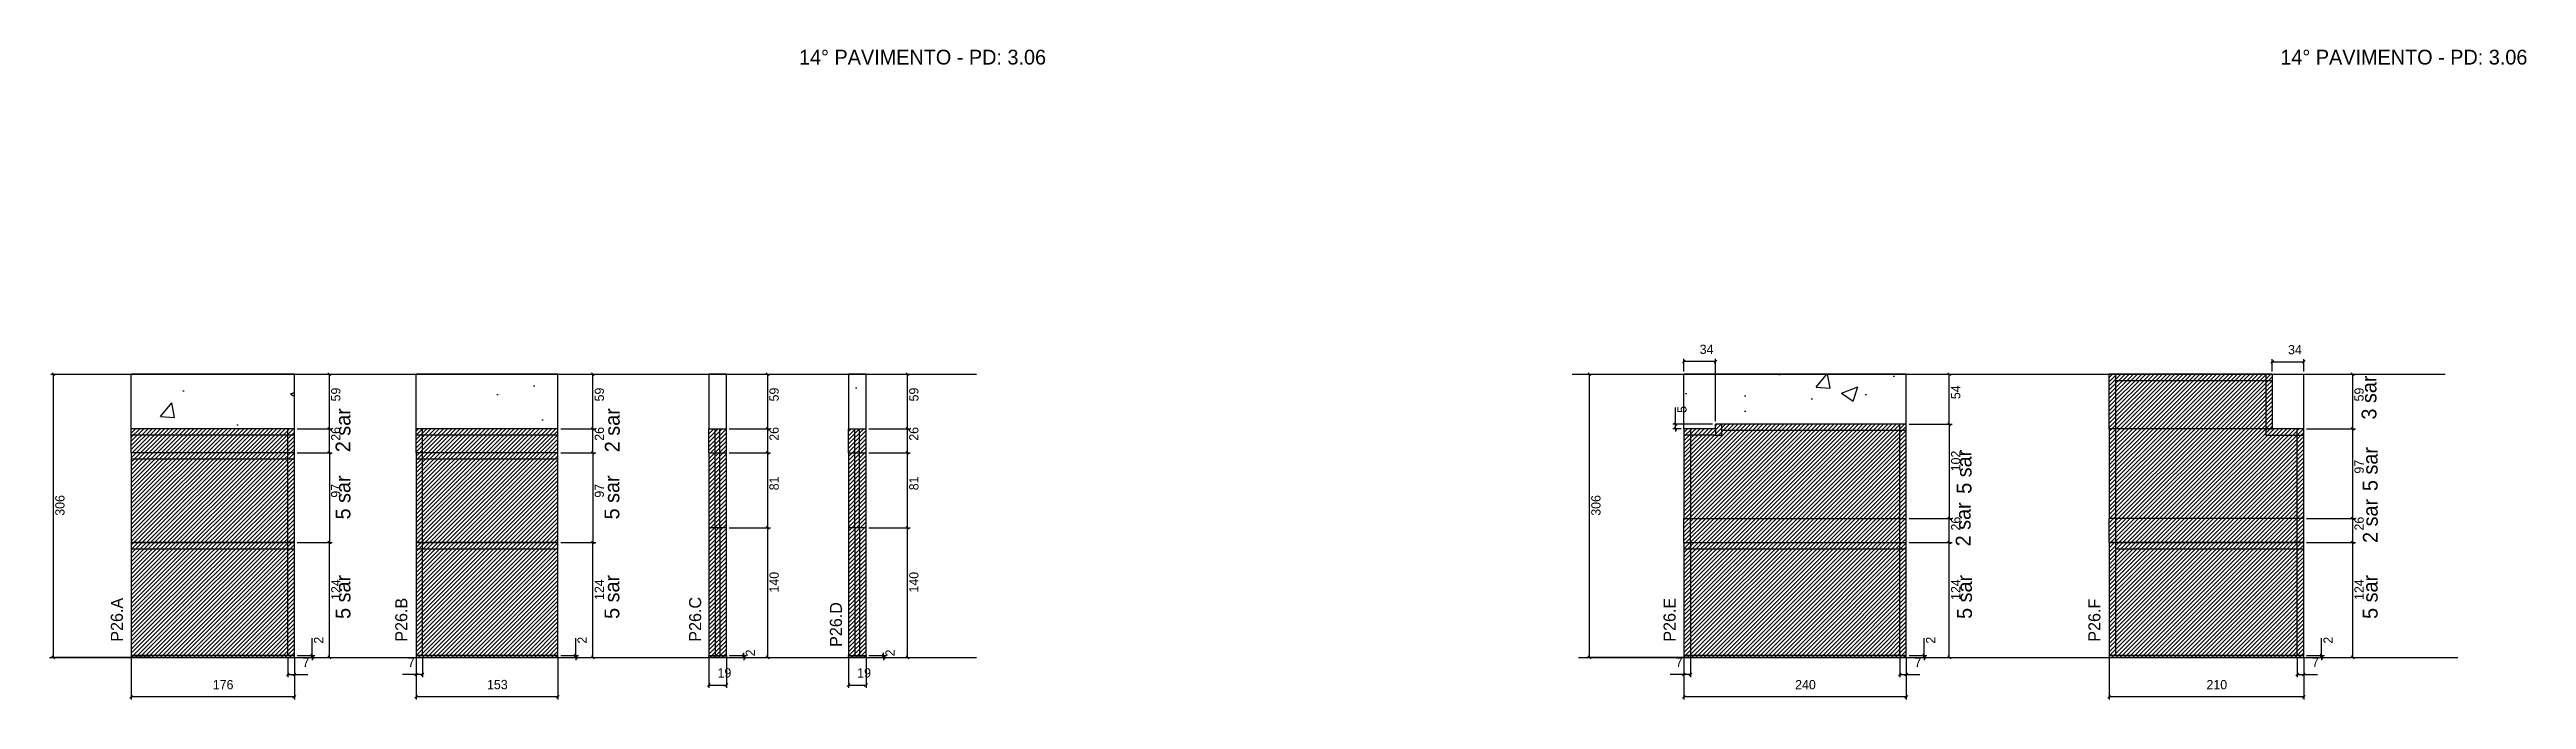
# Model space of a CAD drawing. Header units: metres. Extents: x 2860 to 5533, y 3945 to 4647.
import ezdxf

# ---------------------------------------------------------------- set-up
doc = ezdxf.new("R2010")
doc.units = ezdxf.units.M
for name, color, linetype in [('COTA', 7, 'Continuous'), ('Hachura', 7, 'Continuous'), ('NIVEL 2° PAV.', 7, 'Continuous'), ('NOMENCLATURA', 7, 'Continuous'), ('Nível', 7, 'Continuous'), ('Painéis', 7, 'Continuous'), ('SARR_2.2x7', 7, 'Continuous'), ('Texto Seção', 7, 'Continuous')]:
    doc.layers.add(name, color=color, linetype=linetype)

msp = doc.modelspace()

# ---------------------------------------------------------------- hatches: boundary and pattern name
at = {"layer": 'COTA'}
h = msp.add_hatch(dxfattribs=at)
h.set_pattern_fill('AR-CONC')
h.paths.add_polyline_path([(3124.6, 4296.4), (2948.6, 4296.4), (2948.6, 4237.4), (3124.6, 4237.4), (3124.6, 4296.4)])
h = msp.add_hatch(dxfattribs=at)
h.set_pattern_fill('AR-CONC')
h.paths.add_polyline_path([(3409, 4296.4), (3256, 4296.4), (3256, 4237.4), (3409, 4237.4), (3409, 4296.4)])
h = msp.add_hatch(dxfattribs=at)
h.set_pattern_fill('AR-CONC')
h.paths.add_polyline_path([(3590.8, 4296.4), (3571.8, 4296.4), (3571.8, 4237.4), (3590.8, 4237.4), (3590.8, 4296.4)])
h = msp.add_hatch(dxfattribs=at)
h.set_pattern_fill('AR-CONC')
h.paths.add_polyline_path([(3741.5, 4296.4), (3722.5, 4296.4), (3722.5, 4237.4), (3741.5, 4237.4), (3741.5, 4296.4)])
h = msp.add_hatch(dxfattribs=at)
h.set_pattern_fill('AR-CONC')
h.paths.add_polyline_path([(4658.1, 4242.4), (4864.1, 4242.4), (4864.1, 4296.4), (4624.1, 4296.4), (4624.1, 4237.4), (4658.1, 4237.4), (4658.1, 4242.4)])
at = {"layer": 'Hachura'}
h = msp.add_hatch(dxfattribs=at)
h.set_pattern_fill('ANSI31')
h.paths.add_polyline_path([(5259, 4237.4), (5259, 4296.4), (5083, 4296.4), (5083, 4237.4), (5259, 4237.4)])
h = msp.add_hatch(dxfattribs=at)
h.set_pattern_fill('ANSI31')
h.paths.add_polyline_path([(3124.6, 4237.4), (2948.6, 4237.4), (2948.6, 3990.4), (3124.6, 3990.4), (3124.6, 4237.4)])
h = msp.add_hatch(dxfattribs=at)
h.set_pattern_fill('ANSI31')
h.paths.add_polyline_path([(3409, 4237.4), (3256, 4237.4), (3256, 3990.4), (3409, 3990.4), (3409, 4237.4)])
h = msp.add_hatch(dxfattribs=at)
h.set_pattern_fill('ANSI31')
h.paths.add_polyline_path([(3590.8, 4237.4), (3571.8, 4237.4), (3571.8, 3990.4), (3590.8, 3990.4), (3590.8, 4237.4)])
h = msp.add_hatch(dxfattribs=at)
h.set_pattern_fill('ANSI31')
h.paths.add_polyline_path([(3741.5, 4237.4), (3722.5, 4237.4), (3722.5, 3990.4), (3741.5, 3990.4), (3741.5, 4237.4)])
h = msp.add_hatch(dxfattribs=at)
h.set_pattern_fill('ANSI31')
h.paths.add_polyline_path([(4864.1, 4242.4), (4658.1, 4242.4), (4658.1, 4237.4), (4624.1, 4237.4), (4624.1, 4140.4), (4864.1, 4140.4), (4864.1, 4242.4), (4864.1, 4242.4)])
h = msp.add_hatch(dxfattribs=at)
h.set_pattern_fill('ANSI31')
h.paths.add_polyline_path([(5293, 4140.4), (5293, 4237.4), (5083, 4237.4), (5083, 4140.4), (5293, 4140.4)])
h = msp.add_hatch(dxfattribs=at)
h.set_pattern_fill('ANSI31')
h.paths.add_polyline_path([(4864.1, 3990.4), (4864.1, 4140.4), (4624.1, 4140.4), (4624.1, 3990.4), (4864.1, 3990.4)])
h = msp.add_hatch(dxfattribs=at)
h.set_pattern_fill('ANSI31')
h.paths.add_polyline_path([(5293, 3990.4), (5293, 4140.4), (5083, 4140.4), (5083, 3990.4), (5293, 3990.4)])

# ---------------------------------------------------------------- linework, layer by layer
at = {"layer": 'COTA', "color": 0, "lineweight": 25}
for p, q in [((4625.6, 4311.5), (4622.6, 4308.5)), ((4656.6, 4308.5), (4659.6, 4311.5)), ((5260.5, 4311.1), (5257.5, 4308.1)), ((5291.5, 4308.1), (5294.5, 4311.1)), ((3163.9, 4294.9), (3160.9, 4297.9)), ((3448.3, 4294.9), (3445.3, 4297.9)), ((3636.9, 4294.9), (3633.9, 4297.9)), ((3787.7, 4294.9), (3784.7, 4297.9)), ((4912, 4294.9), (4909, 4297.9)), ((5347.3, 4294.9), (5344.3, 4297.9)), ((3160.9, 4238.9), (3163.9, 4235.9)), ((3445.3, 4238.9), (3448.3, 4235.9)), ((3633.9, 4238.9), (3636.9, 4235.9)), ((3784.7, 4238.9), (3787.7, 4235.9)), ((4613.5, 4243.9), (4616.5, 4240.9)), ((4616.5, 4235.9), (4613.5, 4238.9)), ((4909, 4243.9), (4912, 4240.9)), ((4912, 4240.9), (4909, 4243.9)), ((5347.3, 4235.9), (5344.3, 4238.9)), ((5344.3, 4238.9), (5347.3, 4235.9)), ((3163.9, 4209.9), (3160.9, 4212.9)), ((3448.3, 4209.9), (3445.3, 4212.9)), ((3636.9, 4209.9), (3633.9, 4212.9)), ((3787.7, 4209.9), (3784.7, 4212.9)), ((3636.9, 4128.9), (3633.9, 4131.9)), ((3633.9, 4131.9), (3636.9, 4128.9)), ((3787.7, 4128.9), (3784.7, 4131.9)), ((3784.7, 4131.9), (3787.7, 4128.9)), ((4909, 4141.9), (4912, 4138.9)), ((5344.3, 4141.9), (5347.3, 4138.9)), ((3163.9, 4112.9), (3160.9, 4115.9)), ((3160.9, 4115.9), (3163.9, 4112.9)), ((3448.3, 4112.9), (3445.3, 4115.9)), ((3445.3, 4115.9), (3448.3, 4112.9)), ((4912, 4112.9), (4909, 4115.9)), ((5347.3, 4112.9), (5344.3, 4115.9)), ((3142.3, 3993.9), (3145.3, 3990.9)), ((3145.3, 3988.9), (3142.3, 3991.9)), ((3160.9, 3991.9), (3163.9, 3988.9)), ((3426.7, 3993.9), (3429.7, 3990.9)), ((3429.7, 3988.9), (3426.7, 3991.9)), ((3445.3, 3991.9), (3448.3, 3988.9)), ((3608.2, 3993.9), (3611.2, 3990.9)), ((3611.2, 3988.9), (3608.2, 3991.9)), ((3633.9, 3991.9), (3636.9, 3988.9)), ((3759, 3993.9), (3762, 3990.9)), ((3762, 3988.9), (3759, 3991.9)), ((3784.7, 3991.9), (3787.7, 3988.9)), ((4881.8, 3993.9), (4884.8, 3990.9)), ((4884.8, 3988.9), (4881.8, 3991.9)), ((4909, 3991.9), (4912, 3988.9)), ((5310.7, 3993.9), (5313.7, 3990.9)), ((5313.7, 3988.9), (5310.7, 3991.9)), ((5344.3, 3991.9), (5347.3, 3988.9)), ((3119.1, 3973.4), (3116.1, 3970.4)), ((3123.1, 3970.4), (3126.1, 3973.4)), ((3257.5, 3973.4), (3254.5, 3970.4)), ((3261.5, 3970.4), (3264.5, 3973.4)), ((3573.3, 3962), (3570.3, 3959)), ((3589.3, 3959), (3592.3, 3962)), ((3724, 3962), (3721, 3959)), ((3740, 3959), (3743, 3962)), ((4625.6, 3973.4), (4622.6, 3970.4)), ((4629.6, 3970.4), (4632.6, 3973.4)), ((4858.6, 3973.4), (4855.6, 3970.4)), ((4862.6, 3970.4), (4865.6, 3973.4)), ((5287.5, 3973.4), (5284.5, 3970.4)), ((5291.5, 3970.4), (5294.5, 3973.4)), ((2950.1, 3949.3), (2947.1, 3946.3)), ((3123.1, 3946.3), (3126.1, 3949.3)), ((3257.5, 3949.3), (3254.5, 3946.3)), ((3407.5, 3946.3), (3410.5, 3949.3)), ((4625.6, 3949.3), (4622.6, 3946.3)), ((4862.6, 3946.3), (4865.6, 3949.3)), ((5084.5, 3949.3), (5081.5, 3946.3)), ((5291.5, 3946.3), (5294.5, 3949.3))]:
    msp.add_line(p, q, dxfattribs=at)
at = {"layer": 'COTA', "color": 4, "lineweight": 25}
for p, q in [((4624.1, 4299.4), (4624.1, 4313)), ((4658.1, 4310), (4624.1, 4310)), ((4658.1, 4245.4), (4658.1, 4313)), ((5259, 4299.4), (5259, 4312.6)), ((5259, 4309.6), (5293, 4309.6)), ((5293, 4299.4), (5293, 4312.6)), ((3127.6, 4296.4), (3165.4, 4296.4)), ((3162.4, 4237.4), (3162.4, 4296.4)), ((3412, 4296.4), (3449.8, 4296.4)), ((3446.8, 4237.4), (3446.8, 4296.4)), ((3593.8, 4296.4), (3638.4, 4296.4)), ((3635.4, 4237.4), (3635.4, 4296.4)), ((3744.5, 4296.4), (3789.2, 4296.4)), ((3786.2, 4237.4), (3786.2, 4296.4)), ((4867.1, 4296.4), (4913.5, 4296.4)), ((4910.5, 4242.4), (4910.5, 4296.4)), ((5262, 4296.4), (5348.8, 4296.4)), ((5345.8, 4237.4), (5345.8, 4296.4)), ((4615, 4242.4), (4615, 4260.5)), ((3127.6, 4237.4), (3165.4, 4237.4)), ((3412, 4237.4), (3449.8, 4237.4)), ((3593.8, 4237.4), (3638.4, 4237.4)), ((3744.5, 4237.4), (3789.2, 4237.4)), ((4655.1, 4242.4), (4612, 4242.4)), ((4621.1, 4237.4), (4612, 4237.4)), ((4615, 4237.4), (4615, 4242.4)), ((4615, 4237.4), (4615, 4234.4)), ((4867.1, 4242.4), (4913.5, 4242.4)), ((4867.1, 4242.4), (4913.5, 4242.4)), ((4910.5, 4242.4), (4910.5, 4140.4)), ((5296, 4237.4), (5348.8, 4237.4)), ((5296, 4237.4), (5348.8, 4237.4)), ((5345.8, 4140.4), (5345.8, 4237.4)), ((3127.6, 4211.4), (3165.4, 4211.4)), ((3162.4, 4211.4), (3162.4, 4114.4)), ((3412, 4211.4), (3449.8, 4211.4)), ((3446.8, 4211.4), (3446.8, 4114.4)), ((3593.8, 4211.4), (3638.4, 4211.4)), ((3635.4, 4130.4), (3635.4, 4211.4)), ((3744.5, 4211.4), (3789.2, 4211.4)), ((3786.2, 4130.4), (3786.2, 4211.4)), ((3593.8, 4130.4), (3638.4, 4130.4)), ((3593.8, 4130.4), (3638.4, 4130.4)), ((3635.4, 3990.4), (3635.4, 4130.4)), ((3744.5, 4130.4), (3789.2, 4130.4)), ((3744.5, 4130.4), (3789.2, 4130.4)), ((3786.2, 3990.4), (3786.2, 4130.4)), ((4867.1, 4140.4), (4913.5, 4140.4)), ((5296, 4140.4), (5348.8, 4140.4)), ((3127.6, 4114.4), (3165.4, 4114.4)), ((3127.6, 4114.4), (3165.4, 4114.4)), ((3162.4, 3990.4), (3162.4, 4114.4)), ((3412, 4114.4), (3449.8, 4114.4)), ((3412, 4114.4), (3449.8, 4114.4)), ((3446.8, 3990.4), (3446.8, 4114.4)), ((4867.1, 4114.4), (4913.5, 4114.4)), ((4910.5, 3990.4), (4910.5, 4114.4)), ((5296, 4114.4), (5348.8, 4114.4)), ((5345.8, 3990.4), (5345.8, 4114.4)), ((3143.8, 3992.4), (3143.8, 4011.2)), ((3428.2, 3992.4), (3428.2, 4011.2)), ((4883.3, 3992.4), (4883.3, 4011.2)), ((5312.2, 3992.4), (5312.2, 4011.2)), ((2948.6, 3989.4), (2948.6, 3944.8)), ((3117.6, 3989.4), (3117.6, 3968.9)), ((3124.6, 3989.4), (3124.6, 3944.8)), ((3124.6, 3987.4), (3124.6, 3968.9)), ((3127.6, 3992.4), (3146.8, 3992.4)), ((3127.6, 3990.4), (3146.8, 3990.4)), ((3127.6, 3990.4), (3165.4, 3990.4)), ((3143.8, 3990.4), (3143.8, 3992.4)), ((3143.8, 3990.4), (3143.8, 3987.4)), ((3256, 3989.4), (3256, 3944.8)), ((3256, 3987.4), (3256, 3968.9)), ((3263, 3989.4), (3263, 3968.9)), ((3409, 3989.4), (3409, 3944.8)), ((3412, 3992.4), (3431.2, 3992.4)), ((3412, 3990.4), (3431.2, 3990.4)), ((3412, 3990.4), (3449.8, 3990.4)), ((3428.2, 3990.4), (3428.2, 3992.4)), ((3428.2, 3990.4), (3428.2, 3987.4)), ((3571.8, 3989.4), (3571.8, 3957.5)), ((3590.8, 3989.4), (3590.8, 3957.5)), ((3593.8, 3992.4), (3612.7, 3992.4)), ((3593.8, 3990.4), (3612.7, 3990.4)), ((3593.8, 3990.4), (3638.4, 3990.4)), ((3609.7, 3992.4), (3609.7, 3995.4)), ((3609.7, 3990.4), (3609.7, 3992.4)), ((3609.7, 3990.4), (3609.7, 3987.4)), ((3722.5, 3989.4), (3722.5, 3957.5)), ((3741.5, 3989.4), (3741.5, 3957.5)), ((3744.5, 3992.4), (3763.5, 3992.4)), ((3744.5, 3990.4), (3763.5, 3990.4)), ((3744.5, 3990.4), (3789.2, 3990.4)), ((3760.5, 3992.4), (3760.5, 3995.4)), ((3760.5, 3990.4), (3760.5, 3992.4)), ((3760.5, 3990.4), (3760.5, 3987.4)), ((4624.1, 3989.4), (4624.1, 3944.8)), ((4624.1, 3987.4), (4624.1, 3968.9)), ((4631.1, 3989.4), (4631.1, 3968.9)), ((4857.1, 3989.4), (4857.1, 3968.9)), ((4864.1, 3989.4), (4864.1, 3944.8)), ((4864.1, 3987.4), (4864.1, 3968.9)), ((4867.1, 3992.4), (4886.3, 3992.4)), ((4867.1, 3990.4), (4886.3, 3990.4)), ((4867.1, 3990.4), (4913.5, 3990.4)), ((4883.3, 3990.4), (4883.3, 3992.4)), ((4883.3, 3990.4), (4883.3, 3987.4)), ((5083, 3989.4), (5083, 3944.8)), ((5286, 3989.4), (5286, 3968.9)), ((5293, 3989.4), (5293, 3944.8)), ((5293, 3987.4), (5293, 3968.9)), ((5296, 3992.4), (5315.2, 3992.4)), ((5296, 3990.4), (5315.2, 3990.4)), ((5296, 3990.4), (5348.8, 3990.4)), ((5312.2, 3990.4), (5312.2, 3992.4)), ((5312.2, 3990.4), (5312.2, 3987.4)), ((3117.6, 3971.9), (3124.6, 3971.9)), ((3124.6, 3971.9), (3139.3, 3971.9)), ((3256, 3971.9), (3241.2, 3971.9)), ((3263, 3971.9), (3256, 3971.9)), ((3571.8, 3960.5), (3590.8, 3960.5)), ((3722.5, 3960.5), (3741.5, 3960.5)), ((4624.1, 3971.9), (4609.3, 3971.9)), ((4631.1, 3971.9), (4624.1, 3971.9)), ((4857.1, 3971.9), (4864.1, 3971.9)), ((4864.1, 3971.9), (4878.8, 3971.9)), ((5286, 3971.9), (5293, 3971.9)), ((5293, 3971.9), (5307.7, 3971.9)), ((3124.6, 3947.8), (2948.6, 3947.8)), ((3409, 3947.8), (3256, 3947.8)), ((4864.1, 3947.8), (4624.1, 3947.8)), ((5293, 3947.8), (5083, 3947.8))]:
    msp.add_line(p, q, dxfattribs=at)
at = {"layer": 'COTA', "color": 241, "lineweight": 25}
for p, q in [((3124.6, 4296.4), (2948.6, 4296.4)), ((2948.6, 4237.4), (2948.6, 4296.4)), ((3124.6, 4237.4), (3124.6, 4296.4)), ((3409, 4296.4), (3256, 4296.4)), ((3256, 4237.4), (3256, 4296.4)), ((3409, 4237.4), (3409, 4296.4)), ((4864.1, 4296.4), (4624.1, 4296.4)), ((4624.1, 4237.4), (4624.1, 4296.4)), ((4864.1, 4242.4), (4864.1, 4296.4)), ((5259, 4296.4), (5293, 4296.4)), ((5293, 4237.4), (5293, 4296.4))]:
    msp.add_line(p, q, dxfattribs=at)
for points in [[(3590.8, 4237.4), (3590.8, 4296.4), (3571.8, 4296.4), (3571.8, 4237.4)], [(3741.5, 4237.4), (3741.5, 4296.4), (3722.5, 4296.4), (3722.5, 4237.4)]]:
    msp.add_lwpolyline(points, dxfattribs=at)
at = {"layer": 'NIVEL 2° PAV.', "color": 4, "lineweight": 25}
for p, q in [((2861.7, 4296.4), (2867.8, 4296.4)), ((2864.8, 3990.4), (2864.8, 4296.4)), ((4519.1, 4296.4), (4525.3, 4296.4)), ((4522.3, 3990.4), (4522.3, 4296.4)), ((2969.4, 3990.4), (2861.8, 3990.4)), ((4626.8, 3990.4), (4519.3, 3990.4))]:
    msp.add_line(p, q, dxfattribs=at)
at = {"layer": 'NIVEL 2° PAV.', "color": 0, "lineweight": 25}
for p, q in [((2866.3, 4294.9), (2863.3, 4297.9)), ((4523.8, 4294.9), (4520.8, 4297.9)), ((2863.3, 3991.9), (2866.3, 3988.9)), ((4520.8, 3991.9), (4523.8, 3988.9))]:
    msp.add_line(p, q, dxfattribs=at)
at = {"layer": 'Nível', "color": 4, "lineweight": 25}
for p, q in [((2867.8, 4296.4), (3860.7, 4296.4)), ((4503.6, 4296.4), (5445.7, 4296.4)), ((2860.4, 3990.4), (3860.7, 3990.4)), ((4510.5, 3990.4), (5459.2, 3990.4))]:
    msp.add_line(p, q, dxfattribs=at)
at = {"layer": 'Painéis', "color": 200, "lineweight": 25}
for p, q in [((5259, 4296.4), (5083, 4296.4)), ((5083, 4237.4), (5083, 4296.4)), ((5083, 4296.4), (5259, 4296.4)), ((5259, 4296.4), (5259, 4237.4)), ((2948.6, 4211.4), (2948.6, 4237.4)), ((3124.6, 4237.4), (2948.6, 4237.4)), ((3124.6, 4211.4), (3124.6, 4237.4)), ((3409, 4237.4), (3256, 4237.4)), ((3256, 4211.4), (3256, 4237.4)), ((3409, 4211.4), (3409, 4237.4)), ((3571.8, 4237.4), (3590.8, 4237.4)), ((3571.8, 4211.4), (3571.8, 4237.4)), ((3590.8, 4211.4), (3590.8, 4237.4)), ((3722.5, 4237.4), (3741.5, 4237.4)), ((3722.5, 4211.4), (3722.5, 4237.4)), ((3741.5, 4211.4), (3741.5, 4237.4)), ((4624.1, 4237.4), (4624.1, 4140.4)), ((4658.1, 4237.4), (4624.1, 4237.4)), ((4864.1, 4242.4), (4658.1, 4242.4)), ((4658.1, 4237.4), (4658.1, 4242.4)), ((4864.1, 4140.4), (4864.1, 4242.4)), ((5293, 4237.4), (5083, 4237.4)), ((5083, 4237.4), (5083, 4140.4)), ((5293, 4140.4), (5293, 4237.4)), ((2948.6, 4211.4), (2948.6, 4114.4)), ((3124.6, 4211.4), (2948.6, 4211.4)), ((3124.6, 4114.4), (3124.6, 4211.4)), ((3256, 4211.4), (3256, 4114.4)), ((3409, 4211.4), (3256, 4211.4)), ((3409, 4114.4), (3409, 4211.4)), ((3571.8, 4211.4), (3571.8, 3992.4)), ((3571.8, 4211.4), (3590.8, 4211.4)), ((3590.8, 3992.4), (3590.8, 4211.4)), ((3722.5, 4211.4), (3722.5, 4130.4)), ((3722.5, 4211.4), (3741.5, 4211.4)), ((3741.5, 4130.4), (3741.5, 4211.4)), ((3590.8, 4130.4), (3571.8, 4130.4)), ((3722.5, 4130.4), (3722.5, 3992.4)), ((3741.5, 4130.4), (3722.5, 4130.4)), ((3741.5, 3992.4), (3741.5, 4130.4)), ((4624.1, 4140.4), (4864.1, 4140.4)), ((4624.1, 4114.4), (4624.1, 4140.4)), ((4864.1, 4114.4), (4864.1, 4140.4)), ((5293, 4140.4), (5083, 4140.4)), ((5083, 4114.4), (5083, 4140.4)), ((5293, 4114.4), (5293, 4140.4)), ((2948.6, 4114.4), (2948.6, 3990.4)), ((2948.6, 4114.4), (3124.6, 4114.4)), ((3124.6, 4114.4), (2948.6, 4114.4)), ((3124.6, 3990.4), (3124.6, 4114.4)), ((3256, 4114.4), (3256, 3990.4)), ((3256, 4114.4), (3409, 4114.4)), ((3409, 4114.4), (3256, 4114.4)), ((3409, 3990.4), (3409, 4114.4)), ((4624.1, 4114.4), (4624.1, 3990.4)), ((4624.1, 4114.4), (4864.1, 4114.4)), ((4864.1, 3990.4), (4864.1, 4114.4)), ((5083, 4114.4), (5083, 3990.4)), ((5083, 4114.4), (5293, 4114.4)), ((5293, 4114.4), (5083, 4114.4)), ((5293, 3990.4), (5293, 4114.4)), ((2948.6, 3992.4), (3124.6, 3992.4)), ((3256, 3992.4), (3409, 3992.4)), ((3571.8, 3992.4), (3590.8, 3992.4)), ((3722.5, 3992.4), (3741.5, 3992.4)), ((4624.1, 3992.4), (4864.1, 3992.4)), ((5083, 3992.4), (5293, 3992.4))]:
    msp.add_line(p, q, dxfattribs=at)
at = {"layer": 'Painéis', "color": 4, "lineweight": 25}
for p, q in [((3127.6, 4237.4), (3165.4, 4237.4)), ((3162.4, 4211.4), (3162.4, 4237.4)), ((3412, 4237.4), (3449.8, 4237.4)), ((3446.8, 4211.4), (3446.8, 4237.4)), ((3593.8, 4237.4), (3638.4, 4237.4)), ((3635.4, 4211.4), (3635.4, 4237.4)), ((3744.5, 4237.4), (3789.2, 4237.4)), ((3786.2, 4211.4), (3786.2, 4237.4)), ((3127.6, 4211.4), (3165.4, 4211.4)), ((3412, 4211.4), (3449.8, 4211.4)), ((3593.8, 4211.4), (3638.4, 4211.4)), ((3744.5, 4211.4), (3789.2, 4211.4)), ((4867.1, 4140.4), (4913.5, 4140.4)), ((4910.5, 4114.4), (4910.5, 4140.4)), ((5296, 4140.4), (5348.8, 4140.4)), ((5345.8, 4114.4), (5345.8, 4140.4)), ((4867.1, 4114.4), (4913.5, 4114.4)), ((5296, 4114.4), (5348.8, 4114.4))]:
    msp.add_line(p, q, dxfattribs=at)
at = {"layer": 'Painéis', "color": 0, "lineweight": 25}
for p, q in [((3163.9, 4235.9), (3160.9, 4238.9)), ((3448.3, 4235.9), (3445.3, 4238.9)), ((3636.9, 4235.9), (3633.9, 4238.9)), ((3787.7, 4235.9), (3784.7, 4238.9)), ((3160.9, 4212.9), (3163.9, 4209.9)), ((3445.3, 4212.9), (3448.3, 4209.9)), ((3633.9, 4212.9), (3636.9, 4209.9)), ((3784.7, 4212.9), (3787.7, 4209.9)), ((4912, 4138.9), (4909, 4141.9)), ((5347.3, 4138.9), (5344.3, 4141.9)), ((4909, 4115.9), (4912, 4112.9)), ((5344.3, 4115.9), (5347.3, 4112.9))]:
    msp.add_line(p, q, dxfattribs=at)
at = {"layer": 'Painéis', "color": 200, "lineweight": 25}
for points in [[(3124.6, 3992.4), (2948.6, 3992.4), (2948.6, 3990.4), (3124.6, 3990.4)], [(3409, 3992.4), (3256, 3992.4), (3256, 3990.4), (3409, 3990.4)], [(3571.8, 3992.4), (3590.8, 3992.4), (3590.8, 3990.4), (3571.8, 3990.4)], [(3722.5, 3992.4), (3741.5, 3992.4), (3741.5, 3990.4), (3722.5, 3990.4)], [(4864.1, 3992.4), (4624.1, 3992.4), (4624.1, 3990.4), (4864.1, 3990.4)], [(5293, 3992.4), (5083, 3992.4), (5083, 3990.4), (5293, 3990.4)]]:
    msp.add_lwpolyline(points, close=True, dxfattribs=at)
at = {"layer": 'SARR_2.2x7', "color": 40, "lineweight": 25}
for p, q in [((5090, 4237.4), (5090, 4296.4)), ((5090, 4289.4), (5259, 4289.4)), ((5252, 4296.4), (5252, 4237.4)), ((3124.6, 4230.4), (2948.6, 4230.4)), ((3117.6, 4211.4), (3117.6, 4237.4)), ((3409, 4230.4), (3256, 4230.4)), ((3263, 4211.4), (3263, 4237.4)), ((3578.8, 4211.4), (3578.8, 4237.4)), ((3583.7, 4211.4), (3583.7, 4237.4)), ((3729.5, 4211.4), (3729.5, 4237.4)), ((3734.5, 4211.4), (3734.5, 4237.4)), ((4658.1, 4230.4), (4624.1, 4230.4)), ((4631.1, 4237.4), (4631.1, 4140.4)), ((4658.1, 4237.4), (4658.1, 4230.4)), ((4658.1, 4230.4), (4665.1, 4230.4)), ((4665.1, 4230.4), (4665.1, 4242.4)), ((4864.1, 4235.4), (4665.1, 4235.4)), ((4857.1, 4219.4), (4857.1, 4242.4)), ((5090, 4140.4), (5090, 4237.4)), ((5252, 4237.4), (5252, 4230.4)), ((5252, 4237.4), (5259, 4237.4)), ((5252, 4230.4), (5293, 4230.4)), ((5286, 4140.4), (5286, 4237.4)), ((3124.6, 4204.4), (2948.6, 4204.4)), ((3117.6, 4114.4), (3117.6, 4211.4)), ((3409, 4204.4), (3256, 4204.4)), ((3263, 4114.4), (3263, 4211.4)), ((3578.8, 4130.4), (3578.8, 4211.4)), ((3583.8, 4130.4), (3583.8, 4211.4)), ((3729.5, 4130.4), (3729.5, 4211.4)), ((3734.5, 4130.4), (3734.5, 4211.4)), ((4857.1, 4140.4), (4857.1, 4219.4)), ((3578.8, 4130.4), (3578.8, 3992.4)), ((3583.8, 4130.4), (3583.8, 3992.4)), ((3729.5, 4130.4), (3729.5, 3992.4)), ((3734.5, 4130.4), (3734.5, 3992.4)), ((4631.1, 4114.4), (4631.1, 4140.4)), ((4857.1, 4114.4), (4857.1, 4140.4)), ((5090, 4114.4), (5090, 4140.4)), ((5286, 4114.4), (5286, 4140.4)), ((3124.6, 4107.4), (2948.6, 4107.4)), ((3117.6, 3992.4), (3117.6, 4114.4)), ((3409, 4107.4), (3256, 4107.4)), ((3263, 3992.4), (3263, 4114.4)), ((4864.1, 4107.4), (4624.1, 4107.4)), ((4631.1, 4114.4), (4631.1, 3990.4)), ((4857.1, 3992.4), (4857.1, 4114.4)), ((5090, 3992.4), (5090, 4114.4)), ((5293, 4107.4), (5090, 4107.4)), ((5286, 3992.4), (5286, 4114.4))]:
    msp.add_line(p, q, dxfattribs=at)

# ---------------------------------------------------------------- texts
at = {"layer": 'COTA', "color": 240, "lineweight": 25}
for s, p in [('34', (4641.1, 4318.2)), ('34', (5276, 4317.8)), ('7', (3133.4, 3980)), ('7', (3247.1, 3980)), ('7', (4615.2, 3980)), ('7', (4872.9, 3980)), ('7', (5301.8, 3980)), ('176', (3036.6, 3955.9)), ('153', (3332.5, 3956)), ('19', (3581.3, 3968.6)), ('19', (3732, 3968.6)), ('240', (4744.1, 3955.9)), ('210', (5188, 3955.9))]:
    msp.add_text(s, height=10, dxfattribs=at).set_placement(p)
for s, p in [('59', (3174.3, 4266.9)), ('59', (3458.7, 4266.9)), ('59', (3647.3, 4266.9)), ('59', (3798.1, 4266.9)), ('54', (4922.4, 4269.4)), ('59', (5357.6, 4266.9)), ('5', (4626.9, 4254.5)), ('102', (4922.4, 4191.4)), ('97', (5357.7, 4188.9)), ('97', (3174.3, 4162.9)), ('97', (3458.7, 4162.9)), ('81', (3647.3, 4170.9)), ('81', (3798.1, 4170.9)), ('124', (3174.4, 4052.4)), ('124', (3458.7, 4052.4)), ('140', (3647.3, 4060.4)), ('140', (3798.1, 4060.4)), ('124', (4922.4, 4052.4)), ('124', (5357.7, 4052.4)), ('2', (3155.8, 4005.2)), ('2', (3440.2, 4005.2)), ('2', (4895.3, 4005.2)), ('2', (5324.2, 4005.2)), ('2', (3621.7, 3991.4)), ('2', (3772.5, 3991.4))]:
    msp.add_text(s, height=10, rotation=90, dxfattribs=at).set_placement(p)
at = {"layer": 'NIVEL 2° PAV.', "color": 240, "lineweight": 25}
for p in [(2876.6, 4143.4), (4534.1, 4143.4)]:
    msp.add_text('306', height=10, rotation=90, dxfattribs=at).set_placement(p)
at = {"layer": 'NOMENCLATURA', "color": 2, "lineweight": 25}
for p in [(3669.2, 4630.9), (5267.7, 4630.9)]:
    msp.add_text('14° PAVIMENTO - PD: 3.06', height=16, dxfattribs=at).set_placement(p)
at = {"layer": 'NOMENCLATURA', "color": 7, "lineweight": 25}
for s, p in [('3 sar', (5371.4, 4247.3)), ('2 sar', (3185.1, 4212)), ('2 sar', (3475.7, 4212)), ('5 sar', (4934.4, 4167.1)), ('5 sar', (5372.7, 4170)), ('5 sar', (3185.1, 4139.4)), ('5 sar', (3475.3, 4139.4)), ('2 sar', (4933.4, 4110.3)), ('2 sar', (5372.8, 4114)), ('5 sar', (3185.1, 4031.9)), ('5 sar', (3475.3, 4031.9)), ('5 sar', (4934.9, 4031.9)), ('5 sar', (5372.7, 4031.9))]:
    msp.add_text(s, height=16, rotation=90, dxfattribs=at).set_placement(p)
at = {"layer": 'Painéis', "color": 240, "lineweight": 25}
for p in [(3174.3, 4224.4), (3458.7, 4224.4), (3647.3, 4224.4), (3798.1, 4224.4), (4922.4, 4127.4), (5357.7, 4127.4)]:
    msp.add_text('26', height=10, rotation=90, dxfattribs=at).set_placement(p)
at = {"layer": 'Texto Seção', "color": 7, "lineweight": 15}
for s, p in [('P26.A', (2939.6, 4007.3)), ('P26.B', (3246.5, 4007.3)), ('P26.C', (3563.6, 4007.3)), ('P26.D', (3715.5, 4001.7)), ('P26.E', (4615.1, 4007.3)), ('P26.F', (5073.5, 4007.3))]:
    msp.add_text(s, height=13, rotation=90, dxfattribs=at).set_placement(p)

doc.saveas('drawing.dxf')
